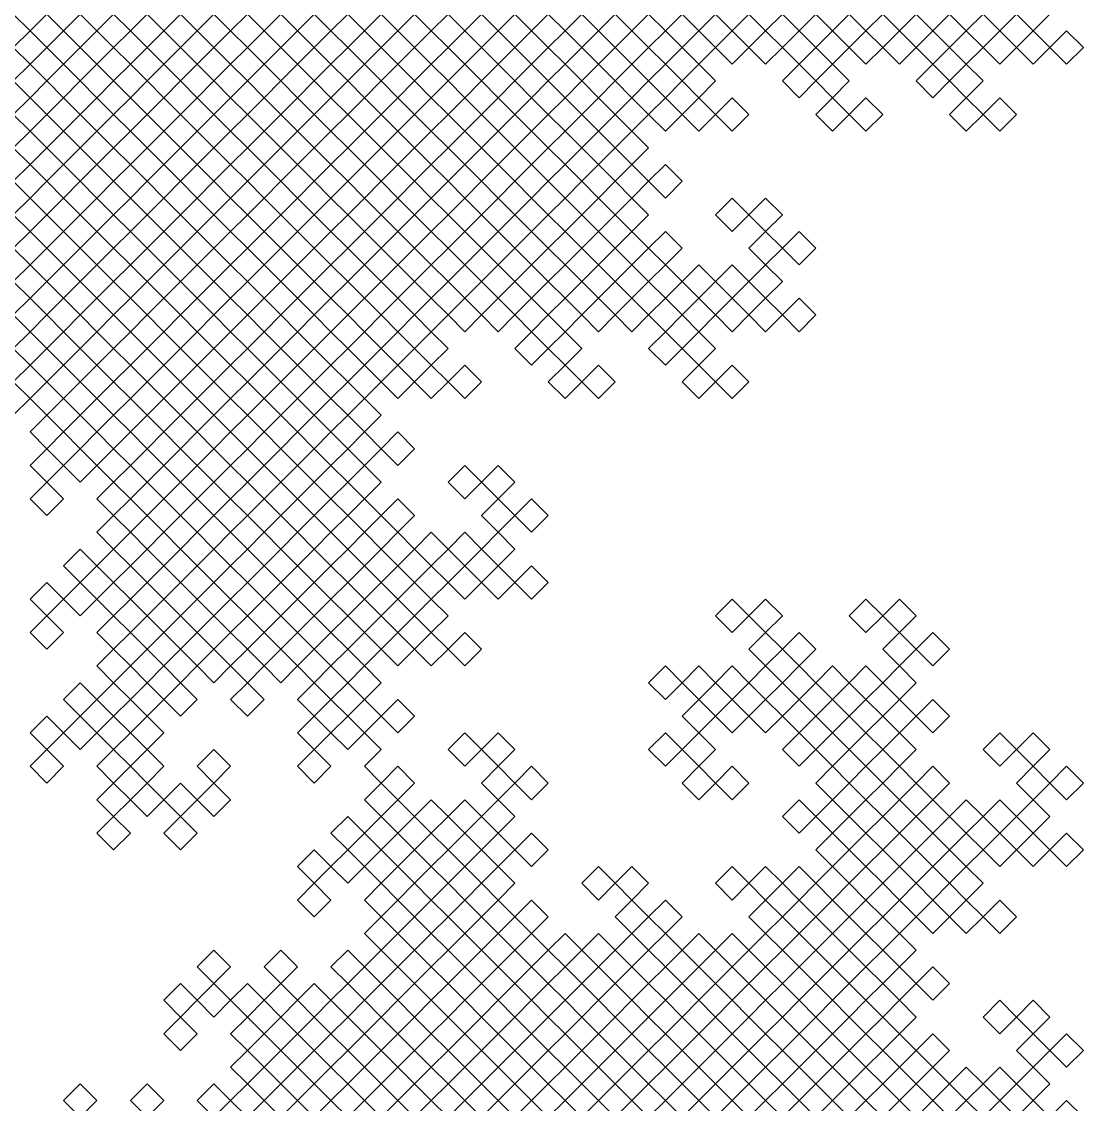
# Model space of a CAD drawing. Header units: metres. Extents: x -0.66 to 2.33, y -0.66 to 1.33.
# Drawn here: x 1.168 to 1.664, y -0.158 to 0.348 of the extents above; entities that cross this region are included whole.
import ezdxf

# ---------------------------------------------------------------- set-up
doc = ezdxf.new("R2010")
doc.units = ezdxf.units.M

msp = doc.modelspace()

# ---------------------------------------------------------------- linework, layer by layer
at = {"color": 6}
for points in [[(1.27344, 0.35156), (1.26562, 0.34375), (1.27344, 0.33594), (1.28125, 0.34375), (1.28906, 0.33594), (1.28125, 0.32812), (1.27344, 0.33594), (1.26562, 0.32812), (1.25781, 0.33594), (1.26562, 0.34375), (1.25781, 0.35156), (1.25, 0.34375), (1.25781, 0.33594), (1.25, 0.32812), (1.24219, 0.33594), (1.23438, 0.32812), (1.24219, 0.32031), (1.23438, 0.3125), (1.24219, 0.30469), (1.25, 0.3125), (1.25781, 0.30469), (1.25, 0.29688), (1.24219, 0.30469), (1.23438, 0.29688), (1.22656, 0.30469), (1.23438, 0.3125), (1.22656, 0.32031), (1.21875, 0.3125), (1.21094, 0.32031), (1.21875, 0.32812), (1.22656, 0.32031), (1.23438, 0.32812), (1.22656, 0.33594), (1.23438, 0.34375), (1.22656, 0.35156), (1.21875, 0.34375), (1.22656, 0.33594), (1.21875, 0.32812), (1.21094, 0.33594), (1.20312, 0.32812), (1.19531, 0.33594), (1.20312, 0.34375), (1.19531, 0.35156), (1.1875, 0.34375), (1.19531, 0.33594), (1.1875, 0.32812), (1.17969, 0.33594), (1.17188, 0.32812), (1.17969, 0.32031), (1.17188, 0.3125), (1.17969, 0.30469), (1.1875, 0.3125), (1.17969, 0.32031), (1.1875, 0.32812), (1.19531, 0.32031), (1.20312, 0.32812), (1.21094, 0.32031), (1.20312, 0.3125), (1.21094, 0.30469), (1.21875, 0.3125), (1.22656, 0.30469), (1.21875, 0.29688), (1.21094, 0.30469), (1.20312, 0.29688), (1.21094, 0.28906), (1.20312, 0.28125), (1.21094, 0.27344), (1.21875, 0.28125), (1.22656, 0.27344), (1.21875, 0.26562), (1.21094, 0.27344), (1.20312, 0.26562), (1.19531, 0.27344), (1.20312, 0.28125), (1.19531, 0.28906), (1.1875, 0.28125), (1.19531, 0.27344), (1.1875, 0.26562), (1.17969, 0.27344), (1.17188, 0.26562), (1.17969, 0.25781), (1.17188, 0.25), (1.17969, 0.24219), (1.1875, 0.25), (1.17969, 0.25781), (1.1875, 0.26562), (1.19531, 0.25781), (1.20312, 0.26562), (1.21094, 0.25781), (1.20312, 0.25), (1.21094, 0.24219), (1.21875, 0.25), (1.22656, 0.24219), (1.21875, 0.23438), (1.21094, 0.24219), (1.20312, 0.23438), (1.21094, 0.22656), (1.20312, 0.21875), (1.21094, 0.21094), (1.21875, 0.21875), (1.21094, 0.22656), (1.21875, 0.23438), (1.22656, 0.22656), (1.23438, 0.23438), (1.24219, 0.22656), (1.23438, 0.21875), (1.24219, 0.21094), (1.25, 0.21875), (1.24219, 0.22656), (1.25, 0.23438), (1.25781, 0.22656), (1.26562, 0.23438), (1.25781, 0.24219), (1.26562, 0.25), (1.25781, 0.25781), (1.25, 0.25), (1.24219, 0.25781), (1.25, 0.26562), (1.25781, 0.25781), (1.26562, 0.26562), (1.27344, 0.25781), (1.26562, 0.25), (1.27344, 0.24219), (1.28125, 0.25), (1.28906, 0.24219), (1.28125, 0.23438), (1.27344, 0.24219), (1.26562, 0.23438), (1.27344, 0.22656), (1.26562, 0.21875), (1.27344, 0.21094), (1.28125, 0.21875), (1.28906, 0.21094), (1.28125, 0.20312), (1.27344, 0.21094), (1.26562, 0.20312), (1.25781, 0.21094), (1.26562, 0.21875), (1.25781, 0.22656), (1.25, 0.21875), (1.25781, 0.21094), (1.25, 0.20312), (1.24219, 0.21094), (1.23438, 0.20312), (1.24219, 0.19531), (1.23438, 0.1875), (1.24219, 0.17969), (1.25, 0.1875), (1.25781, 0.17969), (1.25, 0.17188), (1.24219, 0.17969), (1.23438, 0.17188), (1.22656, 0.17969), (1.23438, 0.1875), (1.22656, 0.19531), (1.21875, 0.1875), (1.21094, 0.19531), (1.21875, 0.20312), (1.22656, 0.19531), (1.23438, 0.20312), (1.22656, 0.21094), (1.23438, 0.21875), (1.22656, 0.22656), (1.21875, 0.21875), (1.22656, 0.21094), (1.21875, 0.20312), (1.21094, 0.21094), (1.20312, 0.20312), (1.19531, 0.21094), (1.20312, 0.21875), (1.19531, 0.22656), (1.1875, 0.21875), (1.19531, 0.21094), (1.1875, 0.20312), (1.17969, 0.21094), (1.17188, 0.20312), (1.17969, 0.19531), (1.17188, 0.1875), (1.17969, 0.17969), (1.1875, 0.1875), (1.19531, 0.17969), (1.1875, 0.17188), (1.17969, 0.17969), (1.17188, 0.17188), (1.16406, 0.17969), (1.17188, 0.1875), (1.16406, 0.19531)], [(1.16406, 0.32031), (1.17188, 0.32812), (1.16406, 0.33594), (1.17188, 0.34375), (1.16406, 0.35156)], [(1.17969, 0.35156), (1.17188, 0.34375), (1.17969, 0.33594), (1.1875, 0.34375), (1.17969, 0.35156)], [(1.21094, 0.35156), (1.20312, 0.34375), (1.21094, 0.33594), (1.21875, 0.34375), (1.21094, 0.35156)], [(1.24219, 0.35156), (1.23438, 0.34375), (1.24219, 0.33594), (1.25, 0.34375), (1.24219, 0.35156)], [(1.39844, 0.35156), (1.39062, 0.34375), (1.39844, 0.33594), (1.40625, 0.34375), (1.41406, 0.33594), (1.40625, 0.32812), (1.39844, 0.33594), (1.39062, 0.32812), (1.38281, 0.33594), (1.39062, 0.34375), (1.38281, 0.35156), (1.375, 0.34375), (1.38281, 0.33594), (1.375, 0.32812), (1.36719, 0.33594), (1.35938, 0.32812), (1.36719, 0.32031), (1.35938, 0.3125), (1.36719, 0.30469), (1.375, 0.3125), (1.38281, 0.30469), (1.375, 0.29688), (1.36719, 0.30469), (1.35938, 0.29688), (1.35156, 0.30469), (1.35938, 0.3125), (1.35156, 0.32031), (1.34375, 0.3125), (1.33594, 0.32031), (1.34375, 0.32812), (1.35156, 0.32031), (1.35938, 0.32812), (1.35156, 0.33594), (1.35938, 0.34375), (1.35156, 0.35156), (1.34375, 0.34375), (1.35156, 0.33594), (1.34375, 0.32812), (1.33594, 0.33594), (1.32812, 0.32812), (1.32031, 0.33594), (1.32812, 0.34375), (1.32031, 0.35156), (1.3125, 0.34375), (1.32031, 0.33594), (1.3125, 0.32812), (1.30469, 0.33594), (1.29688, 0.32812), (1.30469, 0.32031), (1.29688, 0.3125), (1.30469, 0.30469), (1.3125, 0.3125), (1.32031, 0.30469), (1.3125, 0.29688), (1.30469, 0.30469), (1.29688, 0.29688), (1.28906, 0.30469), (1.29688, 0.3125), (1.28906, 0.32031), (1.28125, 0.3125), (1.27344, 0.32031), (1.28125, 0.32812), (1.28906, 0.32031), (1.29688, 0.32812), (1.28906, 0.33594), (1.29688, 0.34375), (1.28906, 0.35156), (1.28125, 0.34375), (1.27344, 0.35156)], [(1.30469, 0.35156), (1.29688, 0.34375), (1.30469, 0.33594), (1.3125, 0.34375), (1.30469, 0.35156)], [(1.33594, 0.35156), (1.32812, 0.34375), (1.33594, 0.33594), (1.34375, 0.34375), (1.33594, 0.35156)], [(1.52344, 0.35156), (1.51562, 0.34375), (1.52344, 0.33594), (1.53125, 0.34375), (1.53906, 0.33594), (1.53125, 0.32812), (1.52344, 0.33594), (1.51562, 0.32812), (1.50781, 0.33594), (1.51562, 0.34375), (1.50781, 0.35156), (1.5, 0.34375), (1.50781, 0.33594), (1.5, 0.32812), (1.49219, 0.33594), (1.48438, 0.32812), (1.49219, 0.32031), (1.48438, 0.3125), (1.49219, 0.30469), (1.5, 0.3125), (1.50781, 0.30469), (1.5, 0.29688), (1.49219, 0.30469), (1.48438, 0.29688), (1.47656, 0.30469), (1.48438, 0.3125), (1.47656, 0.32031), (1.46875, 0.3125), (1.46094, 0.32031), (1.46875, 0.32812), (1.47656, 0.32031), (1.48438, 0.32812), (1.47656, 0.33594), (1.48438, 0.34375), (1.47656, 0.35156), (1.46875, 0.34375), (1.47656, 0.33594), (1.46875, 0.32812), (1.46094, 0.33594), (1.45312, 0.32812), (1.44531, 0.33594), (1.45312, 0.34375), (1.44531, 0.35156), (1.4375, 0.34375), (1.44531, 0.33594), (1.4375, 0.32812), (1.42969, 0.33594), (1.42188, 0.32812), (1.42969, 0.32031), (1.42188, 0.3125), (1.42969, 0.30469), (1.4375, 0.3125), (1.42969, 0.32031), (1.4375, 0.32812), (1.44531, 0.32031), (1.45312, 0.32812), (1.46094, 0.32031), (1.45312, 0.3125), (1.46094, 0.30469), (1.46875, 0.3125), (1.47656, 0.30469), (1.46875, 0.29688), (1.46094, 0.30469), (1.45312, 0.29688), (1.46094, 0.28906), (1.45312, 0.28125), (1.46094, 0.27344), (1.46875, 0.28125), (1.47656, 0.27344), (1.46875, 0.26562), (1.46094, 0.27344), (1.45312, 0.26562), (1.44531, 0.27344), (1.45312, 0.28125), (1.44531, 0.28906), (1.4375, 0.28125), (1.44531, 0.27344), (1.4375, 0.26562), (1.42969, 0.27344), (1.42188, 0.26562), (1.42969, 0.25781), (1.42188, 0.25), (1.42969, 0.24219), (1.4375, 0.25), (1.42969, 0.25781), (1.4375, 0.26562), (1.44531, 0.25781), (1.45312, 0.26562), (1.46094, 0.25781), (1.45312, 0.25), (1.46094, 0.24219), (1.46875, 0.25), (1.47656, 0.24219), (1.46875, 0.23438), (1.46094, 0.24219), (1.45312, 0.23438), (1.46094, 0.22656), (1.45312, 0.21875), (1.46094, 0.21094), (1.46875, 0.21875), (1.46094, 0.22656), (1.46875, 0.23438), (1.47656, 0.22656), (1.48438, 0.23438), (1.49219, 0.22656), (1.48438, 0.21875), (1.49219, 0.21094), (1.5, 0.21875), (1.49219, 0.22656), (1.5, 0.23438), (1.50781, 0.22656), (1.51562, 0.23438), (1.50781, 0.24219), (1.51562, 0.25), (1.50781, 0.25781), (1.5, 0.25), (1.49219, 0.25781), (1.5, 0.26562), (1.50781, 0.25781), (1.51562, 0.26562), (1.52344, 0.25781), (1.51562, 0.25), (1.52344, 0.24219), (1.53125, 0.25), (1.53906, 0.24219), (1.53125, 0.23438), (1.52344, 0.24219), (1.51562, 0.23438), (1.52344, 0.22656), (1.51562, 0.21875), (1.52344, 0.21094), (1.53125, 0.21875), (1.53906, 0.21094), (1.53125, 0.20312), (1.52344, 0.21094), (1.51562, 0.20312), (1.50781, 0.21094), (1.51562, 0.21875), (1.50781, 0.22656), (1.5, 0.21875), (1.50781, 0.21094), (1.5, 0.20312), (1.49219, 0.21094), (1.48438, 0.20312), (1.49219, 0.19531), (1.48438, 0.1875), (1.49219, 0.17969), (1.5, 0.1875), (1.50781, 0.17969), (1.5, 0.17188), (1.49219, 0.17969), (1.48438, 0.17188), (1.47656, 0.17969), (1.48438, 0.1875), (1.47656, 0.19531), (1.46875, 0.1875), (1.46094, 0.19531), (1.46875, 0.20312), (1.47656, 0.19531), (1.48438, 0.20312), (1.47656, 0.21094), (1.48438, 0.21875), (1.47656, 0.22656), (1.46875, 0.21875), (1.47656, 0.21094), (1.46875, 0.20312), (1.46094, 0.21094), (1.45312, 0.20312), (1.44531, 0.21094), (1.45312, 0.21875), (1.44531, 0.22656), (1.4375, 0.21875), (1.44531, 0.21094), (1.4375, 0.20312), (1.42969, 0.21094), (1.42188, 0.20312), (1.42969, 0.19531), (1.42188, 0.1875), (1.42969, 0.17969), (1.4375, 0.1875), (1.44531, 0.17969), (1.4375, 0.17188), (1.42969, 0.17969), (1.42188, 0.17188), (1.41406, 0.17969), (1.42188, 0.1875), (1.41406, 0.19531), (1.40625, 0.1875), (1.39844, 0.19531), (1.40625, 0.20312), (1.41406, 0.19531), (1.42188, 0.20312), (1.41406, 0.21094), (1.42188, 0.21875), (1.41406, 0.22656), (1.40625, 0.21875), (1.39844, 0.22656), (1.40625, 0.23438), (1.41406, 0.22656), (1.42188, 0.23438), (1.42969, 0.22656), (1.42188, 0.21875), (1.42969, 0.21094), (1.4375, 0.21875), (1.42969, 0.22656), (1.4375, 0.23438), (1.44531, 0.22656), (1.45312, 0.23438), (1.44531, 0.24219), (1.45312, 0.25), (1.44531, 0.25781), (1.4375, 0.25), (1.44531, 0.24219), (1.4375, 0.23438), (1.42969, 0.24219), (1.42188, 0.23438), (1.41406, 0.24219), (1.42188, 0.25), (1.41406, 0.25781), (1.40625, 0.25), (1.39844, 0.25781), (1.40625, 0.26562), (1.41406, 0.25781), (1.42188, 0.26562), (1.41406, 0.27344), (1.42188, 0.28125), (1.41406, 0.28906), (1.40625, 0.28125), (1.41406, 0.27344), (1.40625, 0.26562), (1.39844, 0.27344), (1.39062, 0.26562), (1.38281, 0.27344), (1.39062, 0.28125), (1.38281, 0.28906), (1.375, 0.28125), (1.38281, 0.27344), (1.375, 0.26562), (1.36719, 0.27344), (1.35938, 0.26562), (1.36719, 0.25781), (1.35938, 0.25), (1.36719, 0.24219), (1.375, 0.25), (1.38281, 0.24219), (1.375, 0.23438), (1.36719, 0.24219), (1.35938, 0.23438), (1.35156, 0.24219), (1.35938, 0.25), (1.35156, 0.25781), (1.34375, 0.25), (1.33594, 0.25781), (1.34375, 0.26562), (1.35156, 0.25781), (1.35938, 0.26562), (1.35156, 0.27344), (1.35938, 0.28125), (1.35156, 0.28906), (1.34375, 0.28125), (1.33594, 0.28906), (1.34375, 0.29688), (1.35156, 0.28906), (1.35938, 0.29688), (1.36719, 0.28906), (1.35938, 0.28125), (1.36719, 0.27344), (1.375, 0.28125), (1.36719, 0.28906), (1.375, 0.29688), (1.38281, 0.28906), (1.39062, 0.29688), (1.38281, 0.30469), (1.39062, 0.3125), (1.38281, 0.32031), (1.375, 0.3125), (1.36719, 0.32031), (1.375, 0.32812), (1.38281, 0.32031), (1.39062, 0.32812), (1.39844, 0.32031), (1.39062, 0.3125), (1.39844, 0.30469), (1.40625, 0.3125), (1.41406, 0.30469), (1.40625, 0.29688), (1.39844, 0.30469), (1.39062, 0.29688), (1.39844, 0.28906), (1.39062, 0.28125), (1.39844, 0.27344), (1.40625, 0.28125), (1.39844, 0.28906), (1.40625, 0.29688), (1.41406, 0.28906), (1.42188, 0.29688), (1.42969, 0.28906), (1.42188, 0.28125), (1.42969, 0.27344), (1.4375, 0.28125), (1.42969, 0.28906), (1.4375, 0.29688), (1.44531, 0.28906), (1.45312, 0.29688), (1.44531, 0.30469), (1.45312, 0.3125), (1.44531, 0.32031), (1.4375, 0.3125), (1.44531, 0.30469), (1.4375, 0.29688), (1.42969, 0.30469), (1.42188, 0.29688), (1.41406, 0.30469), (1.42188, 0.3125), (1.41406, 0.32031), (1.40625, 0.3125), (1.39844, 0.32031), (1.40625, 0.32812), (1.41406, 0.32031), (1.42188, 0.32812), (1.41406, 0.33594), (1.42188, 0.34375), (1.41406, 0.35156), (1.40625, 0.34375), (1.39844, 0.35156)], [(1.36719, 0.35156), (1.35938, 0.34375), (1.36719, 0.33594), (1.375, 0.34375), (1.36719, 0.35156)], [(1.42969, 0.35156), (1.42188, 0.34375), (1.42969, 0.33594), (1.4375, 0.34375), (1.42969, 0.35156)], [(1.46094, 0.35156), (1.45312, 0.34375), (1.46094, 0.33594), (1.46875, 0.34375), (1.46094, 0.35156)], [(1.49219, 0.35156), (1.48438, 0.34375), (1.49219, 0.33594), (1.5, 0.34375), (1.49219, 0.35156)], [(1.64844, 0.35156), (1.64062, 0.34375), (1.64844, 0.33594), (1.65625, 0.34375), (1.66406, 0.33594), (1.65625, 0.32812), (1.64844, 0.33594), (1.64062, 0.32812), (1.63281, 0.33594), (1.64062, 0.34375), (1.63281, 0.35156), (1.625, 0.34375), (1.63281, 0.33594), (1.625, 0.32812), (1.61719, 0.33594), (1.60938, 0.32812), (1.61719, 0.32031), (1.60938, 0.3125), (1.61719, 0.30469), (1.625, 0.3125), (1.63281, 0.30469), (1.625, 0.29688), (1.61719, 0.30469), (1.60938, 0.29688), (1.60156, 0.30469), (1.60938, 0.3125), (1.60156, 0.32031), (1.59375, 0.3125), (1.58594, 0.32031), (1.59375, 0.32812), (1.60156, 0.32031), (1.60938, 0.32812), (1.60156, 0.33594), (1.60938, 0.34375), (1.60156, 0.35156), (1.59375, 0.34375), (1.60156, 0.33594), (1.59375, 0.32812), (1.58594, 0.33594), (1.57812, 0.32812), (1.57031, 0.33594), (1.57812, 0.34375), (1.57031, 0.35156), (1.5625, 0.34375), (1.57031, 0.33594), (1.5625, 0.32812), (1.55469, 0.33594), (1.54688, 0.32812), (1.55469, 0.32031), (1.54688, 0.3125), (1.55469, 0.30469), (1.5625, 0.3125), (1.57031, 0.30469), (1.5625, 0.29688), (1.55469, 0.30469), (1.54688, 0.29688), (1.53906, 0.30469), (1.54688, 0.3125), (1.53906, 0.32031), (1.53125, 0.3125), (1.52344, 0.32031), (1.53125, 0.32812), (1.53906, 0.32031), (1.54688, 0.32812), (1.53906, 0.33594), (1.54688, 0.34375), (1.53906, 0.35156), (1.53125, 0.34375), (1.52344, 0.35156)], [(1.55469, 0.35156), (1.54688, 0.34375), (1.55469, 0.33594), (1.5625, 0.34375), (1.55469, 0.35156)], [(1.58594, 0.35156), (1.57812, 0.34375), (1.58594, 0.33594), (1.59375, 0.34375), (1.58594, 0.35156)], [(1.61719, 0.35156), (1.60938, 0.34375), (1.61719, 0.33594), (1.625, 0.34375), (1.61719, 0.35156)], [(1.16406, 0.16406), (1.17188, 0.17188), (1.17969, 0.16406), (1.17188, 0.15625), (1.17969, 0.14844), (1.1875, 0.15625), (1.17969, 0.16406), (1.1875, 0.17188), (1.19531, 0.16406), (1.20312, 0.17188), (1.19531, 0.17969), (1.20312, 0.1875), (1.19531, 0.19531), (1.1875, 0.1875), (1.17969, 0.19531), (1.1875, 0.20312), (1.19531, 0.19531), (1.20312, 0.20312), (1.21094, 0.19531), (1.20312, 0.1875), (1.21094, 0.17969), (1.21875, 0.1875), (1.22656, 0.17969), (1.21875, 0.17188), (1.21094, 0.17969), (1.20312, 0.17188), (1.21094, 0.16406), (1.20312, 0.15625), (1.21094, 0.14844), (1.21875, 0.15625), (1.22656, 0.14844), (1.21875, 0.14062), (1.21094, 0.14844), (1.20312, 0.14062), (1.19531, 0.14844), (1.20312, 0.15625), (1.19531, 0.16406), (1.1875, 0.15625), (1.19531, 0.14844), (1.1875, 0.14062), (1.17969, 0.14844), (1.17188, 0.14062), (1.17969, 0.13281), (1.17188, 0.125), (1.17969, 0.11719), (1.1875, 0.125), (1.17969, 0.13281), (1.1875, 0.14062), (1.19531, 0.13281), (1.20312, 0.14062), (1.21094, 0.13281), (1.20312, 0.125), (1.21094, 0.11719), (1.21875, 0.125), (1.22656, 0.11719), (1.21875, 0.10938), (1.21094, 0.11719), (1.20312, 0.10938), (1.21094, 0.10156), (1.20312, 0.09375), (1.21094, 0.08594), (1.21875, 0.09375), (1.21094, 0.10156), (1.21875, 0.10938), (1.22656, 0.10156), (1.23438, 0.10938), (1.24219, 0.10156), (1.23438, 0.09375), (1.24219, 0.08594), (1.25, 0.09375), (1.24219, 0.10156), (1.25, 0.10938), (1.25781, 0.10156), (1.26562, 0.10938), (1.25781, 0.11719), (1.26562, 0.125), (1.25781, 0.13281), (1.25, 0.125), (1.25781, 0.11719), (1.25, 0.10938), (1.24219, 0.11719), (1.23438, 0.10938), (1.22656, 0.11719), (1.23438, 0.125), (1.22656, 0.13281), (1.21875, 0.125), (1.21094, 0.13281), (1.21875, 0.14062), (1.22656, 0.13281), (1.23438, 0.14062), (1.22656, 0.14844), (1.23438, 0.15625), (1.22656, 0.16406), (1.21875, 0.15625), (1.21094, 0.16406), (1.21875, 0.17188), (1.22656, 0.16406), (1.23438, 0.17188), (1.24219, 0.16406), (1.23438, 0.15625), (1.24219, 0.14844), (1.25, 0.15625), (1.24219, 0.16406), (1.25, 0.17188), (1.25781, 0.16406), (1.26562, 0.17188), (1.25781, 0.17969), (1.26562, 0.1875), (1.25781, 0.19531), (1.25, 0.1875), (1.24219, 0.19531), (1.25, 0.20312), (1.25781, 0.19531), (1.26562, 0.20312), (1.27344, 0.19531), (1.26562, 0.1875), (1.27344, 0.17969), (1.28125, 0.1875), (1.28906, 0.17969), (1.28125, 0.17188), (1.27344, 0.17969), (1.26562, 0.17188), (1.27344, 0.16406), (1.26562, 0.15625), (1.27344, 0.14844), (1.28125, 0.15625), (1.27344, 0.16406), (1.28125, 0.17188), (1.28906, 0.16406), (1.29688, 0.17188), (1.30469, 0.16406), (1.29688, 0.15625), (1.30469, 0.14844), (1.3125, 0.15625), (1.30469, 0.16406), (1.3125, 0.17188), (1.32031, 0.16406), (1.32812, 0.17188), (1.32031, 0.17969), (1.32812, 0.1875), (1.32031, 0.19531), (1.3125, 0.1875), (1.32031, 0.17969), (1.3125, 0.17188), (1.30469, 0.17969), (1.29688, 0.17188), (1.28906, 0.17969), (1.29688, 0.1875), (1.28906, 0.19531), (1.28125, 0.1875), (1.27344, 0.19531), (1.28125, 0.20312), (1.28906, 0.19531), (1.29688, 0.20312), (1.28906, 0.21094), (1.29688, 0.21875), (1.28906, 0.22656), (1.28125, 0.21875), (1.27344, 0.22656), (1.28125, 0.23438), (1.28906, 0.22656), (1.29688, 0.23438), (1.30469, 0.22656), (1.29688, 0.21875), (1.30469, 0.21094), (1.3125, 0.21875), (1.30469, 0.22656), (1.3125, 0.23438), (1.32031, 0.22656), (1.32812, 0.23438), (1.32031, 0.24219), (1.32812, 0.25), (1.32031, 0.25781), (1.3125, 0.25), (1.32031, 0.24219), (1.3125, 0.23438), (1.30469, 0.24219), (1.29688, 0.23438), (1.28906, 0.24219), (1.29688, 0.25), (1.28906, 0.25781), (1.28125, 0.25), (1.27344, 0.25781), (1.28125, 0.26562), (1.28906, 0.25781), (1.29688, 0.26562), (1.28906, 0.27344), (1.29688, 0.28125), (1.28906, 0.28906), (1.28125, 0.28125), (1.28906, 0.27344), (1.28125, 0.26562), (1.27344, 0.27344), (1.26562, 0.26562), (1.25781, 0.27344), (1.26562, 0.28125), (1.25781, 0.28906), (1.25, 0.28125), (1.25781, 0.27344), (1.25, 0.26562), (1.24219, 0.27344), (1.23438, 0.26562), (1.24219, 0.25781), (1.23438, 0.25), (1.24219, 0.24219), (1.25, 0.25), (1.25781, 0.24219), (1.25, 0.23438), (1.24219, 0.24219), (1.23438, 0.23438), (1.22656, 0.24219), (1.23438, 0.25), (1.22656, 0.25781), (1.21875, 0.25), (1.21094, 0.25781), (1.21875, 0.26562), (1.22656, 0.25781), (1.23438, 0.26562), (1.22656, 0.27344), (1.23438, 0.28125), (1.22656, 0.28906), (1.21875, 0.28125), (1.21094, 0.28906), (1.21875, 0.29688), (1.22656, 0.28906), (1.23438, 0.29688), (1.24219, 0.28906), (1.23438, 0.28125), (1.24219, 0.27344), (1.25, 0.28125), (1.24219, 0.28906), (1.25, 0.29688), (1.25781, 0.28906), (1.26562, 0.29688), (1.25781, 0.30469), (1.26562, 0.3125), (1.25781, 0.32031), (1.25, 0.3125), (1.24219, 0.32031), (1.25, 0.32812), (1.25781, 0.32031), (1.26562, 0.32812), (1.27344, 0.32031), (1.26562, 0.3125), (1.27344, 0.30469), (1.28125, 0.3125), (1.28906, 0.30469), (1.28125, 0.29688), (1.27344, 0.30469), (1.26562, 0.29688), (1.27344, 0.28906), (1.26562, 0.28125), (1.27344, 0.27344), (1.28125, 0.28125), (1.27344, 0.28906), (1.28125, 0.29688), (1.28906, 0.28906), (1.29688, 0.29688), (1.30469, 0.28906), (1.29688, 0.28125), (1.30469, 0.27344), (1.3125, 0.28125), (1.30469, 0.28906), (1.3125, 0.29688), (1.32031, 0.28906), (1.32812, 0.29688), (1.32031, 0.30469), (1.32812, 0.3125), (1.32031, 0.32031), (1.3125, 0.3125), (1.30469, 0.32031), (1.3125, 0.32812), (1.32031, 0.32031), (1.32812, 0.32812), (1.33594, 0.32031), (1.32812, 0.3125), (1.33594, 0.30469), (1.34375, 0.3125), (1.35156, 0.30469), (1.34375, 0.29688), (1.33594, 0.30469), (1.32812, 0.29688), (1.33594, 0.28906), (1.32812, 0.28125), (1.33594, 0.27344), (1.34375, 0.28125), (1.35156, 0.27344), (1.34375, 0.26562), (1.33594, 0.27344), (1.32812, 0.26562), (1.32031, 0.27344), (1.32812, 0.28125), (1.32031, 0.28906), (1.3125, 0.28125), (1.32031, 0.27344), (1.3125, 0.26562), (1.30469, 0.27344), (1.29688, 0.26562), (1.30469, 0.25781), (1.29688, 0.25), (1.30469, 0.24219), (1.3125, 0.25), (1.30469, 0.25781), (1.3125, 0.26562), (1.32031, 0.25781), (1.32812, 0.26562), (1.33594, 0.25781), (1.32812, 0.25), (1.33594, 0.24219), (1.34375, 0.25), (1.35156, 0.24219), (1.34375, 0.23438), (1.33594, 0.24219), (1.32812, 0.23438), (1.33594, 0.22656), (1.32812, 0.21875), (1.33594, 0.21094), (1.34375, 0.21875), (1.33594, 0.22656), (1.34375, 0.23438), (1.35156, 0.22656), (1.35938, 0.23438), (1.36719, 0.22656), (1.35938, 0.21875), (1.36719, 0.21094), (1.375, 0.21875), (1.36719, 0.22656), (1.375, 0.23438), (1.38281, 0.22656), (1.39062, 0.23438), (1.38281, 0.24219), (1.39062, 0.25), (1.38281, 0.25781), (1.375, 0.25), (1.36719, 0.25781), (1.375, 0.26562), (1.38281, 0.25781), (1.39062, 0.26562), (1.39844, 0.25781), (1.39062, 0.25), (1.39844, 0.24219), (1.40625, 0.25), (1.41406, 0.24219), (1.40625, 0.23438), (1.39844, 0.24219), (1.39062, 0.23438), (1.39844, 0.22656), (1.39062, 0.21875), (1.39844, 0.21094), (1.40625, 0.21875), (1.41406, 0.21094), (1.40625, 0.20312), (1.39844, 0.21094), (1.39062, 0.20312), (1.38281, 0.21094), (1.39062, 0.21875), (1.38281, 0.22656), (1.375, 0.21875), (1.38281, 0.21094), (1.375, 0.20312), (1.36719, 0.21094), (1.35938, 0.20312), (1.36719, 0.19531), (1.35938, 0.1875), (1.36719, 0.17969), (1.375, 0.1875), (1.38281, 0.17969), (1.375, 0.17188), (1.36719, 0.17969), (1.35938, 0.17188), (1.35156, 0.17969), (1.35938, 0.1875), (1.35156, 0.19531), (1.34375, 0.1875), (1.33594, 0.19531), (1.34375, 0.20312), (1.35156, 0.19531), (1.35938, 0.20312), (1.35156, 0.21094), (1.35938, 0.21875), (1.35156, 0.22656), (1.34375, 0.21875), (1.35156, 0.21094), (1.34375, 0.20312), (1.33594, 0.21094), (1.32812, 0.20312), (1.32031, 0.21094), (1.32812, 0.21875), (1.32031, 0.22656), (1.3125, 0.21875), (1.32031, 0.21094), (1.3125, 0.20312), (1.30469, 0.21094), (1.29688, 0.20312), (1.30469, 0.19531), (1.29688, 0.1875), (1.30469, 0.17969), (1.3125, 0.1875), (1.30469, 0.19531), (1.3125, 0.20312), (1.32031, 0.19531), (1.32812, 0.20312), (1.33594, 0.19531), (1.32812, 0.1875), (1.33594, 0.17969), (1.34375, 0.1875), (1.35156, 0.17969), (1.34375, 0.17188), (1.33594, 0.17969), (1.32812, 0.17188), (1.33594, 0.16406), (1.32812, 0.15625), (1.33594, 0.14844), (1.34375, 0.15625), (1.35156, 0.14844), (1.34375, 0.14062), (1.33594, 0.14844), (1.32812, 0.14062), (1.32031, 0.14844), (1.32812, 0.15625), (1.32031, 0.16406), (1.3125, 0.15625), (1.32031, 0.14844), (1.3125, 0.14062), (1.30469, 0.14844), (1.29688, 0.14062), (1.30469, 0.13281), (1.29688, 0.125), (1.30469, 0.11719), (1.3125, 0.125), (1.30469, 0.13281), (1.3125, 0.14062), (1.32031, 0.13281), (1.32812, 0.14062), (1.33594, 0.13281), (1.32812, 0.125), (1.33594, 0.11719), (1.34375, 0.125), (1.35156, 0.11719), (1.34375, 0.10938), (1.33594, 0.11719), (1.32812, 0.10938), (1.33594, 0.10156), (1.32812, 0.09375), (1.33594, 0.08594), (1.34375, 0.09375), (1.33594, 0.10156), (1.34375, 0.10938), (1.35156, 0.10156), (1.35938, 0.10938), (1.36719, 0.10156), (1.35938, 0.09375), (1.36719, 0.08594), (1.375, 0.09375), (1.36719, 0.10156), (1.375, 0.10938), (1.38281, 0.10156), (1.39062, 0.10938), (1.38281, 0.11719), (1.39062, 0.125), (1.38281, 0.13281), (1.375, 0.125), (1.36719, 0.13281), (1.375, 0.14062), (1.38281, 0.13281), (1.39062, 0.14062), (1.39844, 0.13281), (1.39062, 0.125), (1.39844, 0.11719), (1.40625, 0.125), (1.41406, 0.11719), (1.40625, 0.10938), (1.39844, 0.11719), (1.39062, 0.10938), (1.39844, 0.10156), (1.39062, 0.09375), (1.39844, 0.08594), (1.40625, 0.09375), (1.41406, 0.08594), (1.40625, 0.07812), (1.39844, 0.08594), (1.39062, 0.07812), (1.38281, 0.08594), (1.39062, 0.09375), (1.38281, 0.10156), (1.375, 0.09375), (1.38281, 0.08594), (1.375, 0.07812), (1.36719, 0.08594), (1.35938, 0.07812), (1.36719, 0.07031), (1.35938, 0.0625), (1.36719, 0.05469), (1.375, 0.0625), (1.38281, 0.05469), (1.375, 0.04688), (1.36719, 0.05469), (1.35938, 0.04688), (1.35156, 0.05469), (1.35938, 0.0625), (1.35156, 0.07031), (1.34375, 0.0625), (1.33594, 0.07031), (1.34375, 0.07812), (1.35156, 0.07031), (1.35938, 0.07812), (1.35156, 0.08594), (1.35938, 0.09375), (1.35156, 0.10156), (1.34375, 0.09375), (1.35156, 0.08594), (1.34375, 0.07812), (1.33594, 0.08594), (1.32812, 0.07812), (1.32031, 0.08594), (1.32812, 0.09375), (1.32031, 0.10156), (1.3125, 0.09375), (1.32031, 0.08594), (1.3125, 0.07812), (1.30469, 0.08594), (1.29688, 0.07812), (1.30469, 0.07031), (1.29688, 0.0625), (1.30469, 0.05469), (1.3125, 0.0625), (1.32031, 0.05469), (1.3125, 0.04688), (1.30469, 0.05469), (1.29688, 0.04688), (1.28906, 0.05469), (1.29688, 0.0625), (1.28906, 0.07031), (1.28125, 0.0625), (1.27344, 0.07031), (1.28125, 0.07812), (1.28906, 0.07031), (1.29688, 0.07812), (1.28906, 0.08594), (1.29688, 0.09375), (1.28906, 0.10156), (1.28125, 0.09375), (1.27344, 0.10156), (1.28125, 0.10938), (1.28906, 0.10156), (1.29688, 0.10938), (1.30469, 0.10156), (1.29688, 0.09375), (1.30469, 0.08594), (1.3125, 0.09375), (1.30469, 0.10156), (1.3125, 0.10938), (1.32031, 0.10156), (1.32812, 0.10938), (1.32031, 0.11719), (1.32812, 0.125), (1.32031, 0.13281), (1.3125, 0.125), (1.32031, 0.11719), (1.3125, 0.10938), (1.30469, 0.11719), (1.29688, 0.10938), (1.28906, 0.11719), (1.29688, 0.125), (1.28906, 0.13281), (1.28125, 0.125), (1.27344, 0.13281), (1.28125, 0.14062), (1.28906, 0.13281), (1.29688, 0.14062), (1.28906, 0.14844), (1.29688, 0.15625), (1.28906, 0.16406), (1.28125, 0.15625), (1.28906, 0.14844), (1.28125, 0.14062), (1.27344, 0.14844), (1.26562, 0.14062), (1.25781, 0.14844), (1.26562, 0.15625), (1.25781, 0.16406), (1.25, 0.15625), (1.25781, 0.14844), (1.25, 0.14062), (1.24219, 0.14844), (1.23438, 0.14062), (1.24219, 0.13281), (1.23438, 0.125), (1.24219, 0.11719), (1.25, 0.125), (1.24219, 0.13281), (1.25, 0.14062), (1.25781, 0.13281), (1.26562, 0.14062), (1.27344, 0.13281), (1.26562, 0.125), (1.27344, 0.11719), (1.28125, 0.125), (1.28906, 0.11719), (1.28125, 0.10938), (1.27344, 0.11719), (1.26562, 0.10938), (1.27344, 0.10156), (1.26562, 0.09375), (1.27344, 0.08594), (1.28125, 0.09375), (1.28906, 0.08594), (1.28125, 0.07812), (1.27344, 0.08594), (1.26562, 0.07812), (1.25781, 0.08594), (1.26562, 0.09375), (1.25781, 0.10156), (1.25, 0.09375), (1.25781, 0.08594), (1.25, 0.07812), (1.24219, 0.08594), (1.23438, 0.07812), (1.24219, 0.07031), (1.23438, 0.0625), (1.24219, 0.05469), (1.25, 0.0625), (1.25781, 0.05469), (1.25, 0.04688), (1.24219, 0.05469), (1.23438, 0.04688), (1.22656, 0.05469), (1.23438, 0.0625), (1.22656, 0.07031), (1.21875, 0.0625), (1.21094, 0.07031), (1.21875, 0.07812), (1.22656, 0.07031), (1.23438, 0.07812), (1.22656, 0.08594), (1.23438, 0.09375), (1.22656, 0.10156), (1.21875, 0.09375), (1.22656, 0.08594), (1.21875, 0.07812), (1.21094, 0.08594), (1.20312, 0.07812), (1.19531, 0.08594), (1.20312, 0.09375), (1.19531, 0.10156), (1.1875, 0.09375), (1.19531, 0.08594), (1.1875, 0.07812), (1.17969, 0.08594), (1.17188, 0.07812), (1.17969, 0.07031), (1.17188, 0.0625), (1.17969, 0.05469), (1.1875, 0.0625), (1.17969, 0.07031), (1.1875, 0.07812), (1.19531, 0.07031), (1.20312, 0.07812), (1.21094, 0.07031), (1.20312, 0.0625), (1.21094, 0.05469), (1.21875, 0.0625), (1.22656, 0.05469), (1.21875, 0.04688), (1.21094, 0.05469), (1.20312, 0.04688), (1.21094, 0.03906), (1.20312, 0.03125), (1.21094, 0.02344), (1.21875, 0.03125), (1.22656, 0.02344), (1.21875, 0.01562), (1.21094, 0.02344), (1.20312, 0.01562), (1.19531, 0.02344), (1.20312, 0.03125), (1.19531, 0.03906), (1.1875, 0.03125), (1.19531, 0.02344), (1.1875, 0.01562), (1.17969, 0.02344), (1.17188, 0.01562), (1.17969, 0.00781), (1.17188, 0), (1.17969, -0.00781), (1.1875, 0), (1.17969, 0.00781), (1.1875, 0.01562), (1.19531, 0.00781), (1.20312, 0.01562), (1.21094, 0.00781), (1.20312, 0), (1.21094, -0.00781), (1.21875, 0), (1.22656, -0.00781), (1.21875, -0.01562), (1.21094, -0.00781), (1.20312, -0.01562), (1.21094, -0.02344), (1.20312, -0.03125), (1.21094, -0.03906), (1.21875, -0.03125), (1.21094, -0.02344), (1.21875, -0.01562), (1.22656, -0.02344), (1.23438, -0.01562), (1.24219, -0.02344), (1.23438, -0.03125), (1.24219, -0.03906), (1.25, -0.03125), (1.24219, -0.02344), (1.25, -0.01562), (1.25781, -0.02344), (1.26562, -0.01562), (1.25781, -0.00781), (1.26562, 0), (1.25781, 0.00781), (1.25, 0), (1.25781, -0.00781), (1.25, -0.01562), (1.24219, -0.00781), (1.23438, -0.01562), (1.22656, -0.00781), (1.23438, 0), (1.22656, 0.00781), (1.21875, 0), (1.21094, 0.00781), (1.21875, 0.01562), (1.22656, 0.00781), (1.23438, 0.01562), (1.22656, 0.02344), (1.23438, 0.03125), (1.22656, 0.03906), (1.21875, 0.03125), (1.21094, 0.03906), (1.21875, 0.04688), (1.22656, 0.03906), (1.23438, 0.04688), (1.24219, 0.03906), (1.23438, 0.03125), (1.24219, 0.02344), (1.25, 0.03125), (1.24219, 0.03906), (1.25, 0.04688), (1.25781, 0.03906), (1.26562, 0.04688), (1.25781, 0.05469), (1.26562, 0.0625), (1.25781, 0.07031), (1.25, 0.0625), (1.24219, 0.07031), (1.25, 0.07812), (1.25781, 0.07031), (1.26562, 0.07812), (1.27344, 0.07031), (1.26562, 0.0625), (1.27344, 0.05469), (1.28125, 0.0625), (1.28906, 0.05469), (1.28125, 0.04688), (1.27344, 0.05469), (1.26562, 0.04688), (1.27344, 0.03906), (1.26562, 0.03125), (1.27344, 0.02344), (1.28125, 0.03125), (1.27344, 0.03906), (1.28125, 0.04688), (1.28906, 0.03906), (1.29688, 0.04688), (1.30469, 0.03906), (1.29688, 0.03125), (1.30469, 0.02344), (1.3125, 0.03125), (1.30469, 0.03906), (1.3125, 0.04688), (1.32031, 0.03906), (1.32812, 0.04688), (1.32031, 0.05469), (1.32812, 0.0625), (1.32031, 0.07031), (1.3125, 0.0625), (1.30469, 0.07031), (1.3125, 0.07812), (1.32031, 0.07031), (1.32812, 0.07812), (1.33594, 0.07031), (1.32812, 0.0625), (1.33594, 0.05469), (1.34375, 0.0625), (1.35156, 0.05469), (1.34375, 0.04688), (1.33594, 0.05469), (1.32812, 0.04688), (1.33594, 0.03906), (1.32812, 0.03125), (1.33594, 0.02344), (1.34375, 0.03125), (1.35156, 0.02344), (1.34375, 0.01562), (1.33594, 0.02344), (1.32812, 0.01562), (1.32031, 0.02344), (1.32812, 0.03125), (1.32031, 0.03906), (1.3125, 0.03125), (1.32031, 0.02344), (1.3125, 0.01562), (1.30469, 0.02344), (1.29688, 0.01562), (1.30469, 0.00781), (1.29688, 0), (1.30469, -0.00781), (1.3125, 0), (1.30469, 0.00781), (1.3125, 0.01562), (1.32031, 0.00781), (1.32812, 0.01562), (1.33594, 0.00781), (1.32812, 0), (1.33594, -0.00781), (1.34375, 0), (1.35156, -0.00781), (1.34375, -0.01562), (1.33594, -0.00781), (1.32812, -0.01562), (1.33594, -0.02344), (1.32812, -0.03125), (1.33594, -0.03906), (1.34375, -0.03125), (1.33594, -0.02344), (1.34375, -0.01562), (1.35156, -0.02344), (1.35938, -0.01562), (1.36719, -0.02344), (1.35938, -0.03125), (1.36719, -0.03906), (1.375, -0.03125), (1.36719, -0.02344), (1.375, -0.01562), (1.38281, -0.02344), (1.39062, -0.01562), (1.38281, -0.00781), (1.39062, 0), (1.38281, 0.00781), (1.375, 0), (1.36719, 0.00781), (1.375, 0.01562), (1.38281, 0.00781), (1.39062, 0.01562), (1.39844, 0.00781), (1.39062, 0), (1.39844, -0.00781), (1.40625, 0), (1.41406, -0.00781), (1.40625, -0.01562), (1.39844, -0.00781), (1.39062, -0.01562), (1.39844, -0.02344), (1.39062, -0.03125), (1.39844, -0.03906), (1.40625, -0.03125), (1.41406, -0.03906), (1.40625, -0.04688), (1.39844, -0.03906), (1.39062, -0.04688), (1.38281, -0.03906), (1.39062, -0.03125), (1.38281, -0.02344), (1.375, -0.03125), (1.38281, -0.03906), (1.375, -0.04688), (1.36719, -0.03906), (1.35938, -0.04688), (1.36719, -0.05469), (1.35938, -0.0625), (1.36719, -0.07031), (1.375, -0.0625), (1.38281, -0.07031), (1.375, -0.07812), (1.36719, -0.07031), (1.35938, -0.07812), (1.35156, -0.07031), (1.35938, -0.0625), (1.35156, -0.05469), (1.34375, -0.0625), (1.33594, -0.05469), (1.34375, -0.04688), (1.35156, -0.05469), (1.35938, -0.04688), (1.35156, -0.03906), (1.35938, -0.03125), (1.35156, -0.02344), (1.34375, -0.03125), (1.35156, -0.03906), (1.34375, -0.04688), (1.33594, -0.03906), (1.32812, -0.04688), (1.32031, -0.03906), (1.32812, -0.03125), (1.32031, -0.02344), (1.3125, -0.03125), (1.32031, -0.03906), (1.3125, -0.04688), (1.30469, -0.03906), (1.29688, -0.04688), (1.30469, -0.05469), (1.29688, -0.0625), (1.30469, -0.07031), (1.3125, -0.0625), (1.30469, -0.05469), (1.3125, -0.04688), (1.32031, -0.05469), (1.32812, -0.04688), (1.33594, -0.05469), (1.32812, -0.0625), (1.33594, -0.07031), (1.34375, -0.0625), (1.35156, -0.07031), (1.34375, -0.07812), (1.33594, -0.07031), (1.32812, -0.07812), (1.33594, -0.08594), (1.32812, -0.09375), (1.33594, -0.10156), (1.34375, -0.09375), (1.35156, -0.10156), (1.34375, -0.10938), (1.33594, -0.10156), (1.32812, -0.10938), (1.32031, -0.10156), (1.32812, -0.09375), (1.32031, -0.08594), (1.3125, -0.09375), (1.32031, -0.10156), (1.3125, -0.10938), (1.30469, -0.10156), (1.29688, -0.10938), (1.30469, -0.11719), (1.29688, -0.125), (1.30469, -0.13281), (1.3125, -0.125), (1.30469, -0.11719), (1.3125, -0.10938), (1.32031, -0.11719), (1.32812, -0.10938), (1.33594, -0.11719), (1.32812, -0.125), (1.33594, -0.13281), (1.34375, -0.125), (1.35156, -0.13281), (1.34375, -0.14062), (1.33594, -0.13281), (1.32812, -0.14062), (1.33594, -0.14844), (1.32812, -0.15625), (1.33594, -0.16406), (1.34375, -0.15625), (1.33594, -0.14844), (1.34375, -0.14062), (1.35156, -0.14844), (1.35938, -0.14062), (1.36719, -0.14844), (1.35938, -0.15625), (1.36719, -0.16406), (1.375, -0.15625), (1.36719, -0.14844), (1.375, -0.14062), (1.38281, -0.14844), (1.39062, -0.14062), (1.38281, -0.13281), (1.39062, -0.125), (1.38281, -0.11719), (1.375, -0.125), (1.38281, -0.13281), (1.375, -0.14062), (1.36719, -0.13281), (1.35938, -0.14062), (1.35156, -0.13281), (1.35938, -0.125), (1.35156, -0.11719), (1.34375, -0.125), (1.33594, -0.11719), (1.34375, -0.10938), (1.35156, -0.11719), (1.35938, -0.10938), (1.35156, -0.10156), (1.35938, -0.09375), (1.35156, -0.08594), (1.34375, -0.09375), (1.33594, -0.08594), (1.34375, -0.07812), (1.35156, -0.08594), (1.35938, -0.07812), (1.36719, -0.08594), (1.35938, -0.09375), (1.36719, -0.10156), (1.375, -0.09375), (1.36719, -0.08594), (1.375, -0.07812), (1.38281, -0.08594), (1.39062, -0.07812), (1.38281, -0.07031), (1.39062, -0.0625), (1.38281, -0.05469), (1.375, -0.0625), (1.36719, -0.05469), (1.375, -0.04688), (1.38281, -0.05469), (1.39062, -0.04688), (1.39844, -0.05469), (1.39062, -0.0625), (1.39844, -0.07031), (1.40625, -0.0625), (1.41406, -0.07031), (1.40625, -0.07812), (1.39844, -0.07031), (1.39062, -0.07812), (1.39844, -0.08594), (1.39062, -0.09375), (1.39844, -0.10156), (1.40625, -0.09375), (1.39844, -0.08594), (1.40625, -0.07812), (1.41406, -0.08594), (1.42188, -0.07812), (1.42969, -0.08594), (1.42188, -0.09375), (1.42969, -0.10156), (1.4375, -0.09375), (1.42969, -0.08594), (1.4375, -0.07812), (1.44531, -0.08594), (1.45312, -0.07812), (1.44531, -0.07031), (1.45312, -0.0625), (1.44531, -0.05469), (1.4375, -0.0625), (1.42969, -0.05469), (1.4375, -0.04688), (1.44531, -0.05469), (1.45312, -0.04688), (1.46094, -0.05469), (1.45312, -0.0625), (1.46094, -0.07031), (1.46875, -0.0625), (1.47656, -0.07031), (1.46875, -0.07812), (1.46094, -0.07031), (1.45312, -0.07812), (1.46094, -0.08594), (1.45312, -0.09375), (1.46094, -0.10156), (1.46875, -0.09375), (1.47656, -0.10156), (1.46875, -0.10938), (1.46094, -0.10156), (1.45312, -0.10938), (1.44531, -0.10156), (1.45312, -0.09375), (1.44531, -0.08594), (1.4375, -0.09375), (1.44531, -0.10156), (1.4375, -0.10938), (1.42969, -0.10156), (1.42188, -0.10938), (1.42969, -0.11719), (1.42188, -0.125), (1.42969, -0.13281), (1.4375, -0.125), (1.42969, -0.11719), (1.4375, -0.10938), (1.44531, -0.11719), (1.45312, -0.10938), (1.46094, -0.11719), (1.45312, -0.125), (1.46094, -0.13281), (1.46875, -0.125), (1.47656, -0.13281), (1.46875, -0.14062), (1.46094, -0.13281), (1.45312, -0.14062), (1.46094, -0.14844), (1.45312, -0.15625), (1.46094, -0.16406), (1.46875, -0.15625), (1.46094, -0.14844), (1.46875, -0.14062), (1.47656, -0.14844), (1.48438, -0.14062), (1.49219, -0.14844), (1.48438, -0.15625), (1.49219, -0.16406), (1.5, -0.15625), (1.49219, -0.14844), (1.5, -0.14062), (1.50781, -0.14844), (1.51562, -0.14062), (1.50781, -0.13281), (1.51562, -0.125), (1.50781, -0.11719), (1.5, -0.125), (1.50781, -0.13281), (1.5, -0.14062), (1.49219, -0.13281), (1.48438, -0.14062), (1.47656, -0.13281), (1.48438, -0.125), (1.47656, -0.11719), (1.46875, -0.125), (1.46094, -0.11719), (1.46875, -0.10938), (1.47656, -0.11719), (1.48438, -0.10938), (1.47656, -0.10156), (1.48438, -0.09375), (1.47656, -0.08594), (1.46875, -0.09375), (1.46094, -0.08594), (1.46875, -0.07812), (1.47656, -0.08594), (1.48438, -0.07812), (1.49219, -0.08594), (1.48438, -0.09375), (1.49219, -0.10156), (1.5, -0.09375), (1.49219, -0.08594), (1.5, -0.07812), (1.50781, -0.08594), (1.51562, -0.07812), (1.50781, -0.07031), (1.51562, -0.0625), (1.50781, -0.05469), (1.5, -0.0625), (1.49219, -0.05469), (1.5, -0.04688), (1.50781, -0.05469), (1.51562, -0.04688), (1.52344, -0.05469), (1.51562, -0.0625), (1.52344, -0.07031), (1.53125, -0.0625), (1.53906, -0.07031), (1.53125, -0.07812), (1.52344, -0.07031), (1.51562, -0.07812), (1.52344, -0.08594), (1.51562, -0.09375), (1.52344, -0.10156), (1.53125, -0.09375), (1.52344, -0.08594), (1.53125, -0.07812), (1.53906, -0.08594), (1.54688, -0.07812), (1.55469, -0.08594), (1.54688, -0.09375), (1.55469, -0.10156), (1.5625, -0.09375), (1.55469, -0.08594), (1.5625, -0.07812), (1.57031, -0.08594), (1.57812, -0.07812), (1.57031, -0.07031), (1.57812, -0.0625), (1.57031, -0.05469), (1.5625, -0.0625), (1.57031, -0.07031), (1.5625, -0.07812), (1.55469, -0.07031), (1.54688, -0.07812), (1.53906, -0.07031), (1.54688, -0.0625), (1.53906, -0.05469), (1.53125, -0.0625), (1.52344, -0.05469), (1.53125, -0.04688), (1.53906, -0.05469), (1.54688, -0.04688), (1.53906, -0.03906), (1.54688, -0.03125), (1.53906, -0.02344), (1.53125, -0.03125), (1.52344, -0.02344), (1.53125, -0.01562), (1.53906, -0.02344), (1.54688, -0.01562), (1.55469, -0.02344), (1.54688, -0.03125), (1.55469, -0.03906), (1.5625, -0.03125), (1.55469, -0.02344), (1.5625, -0.01562), (1.57031, -0.02344), (1.57812, -0.01562), (1.57031, -0.00781), (1.57812, 0), (1.57031, 0.00781), (1.5625, 0), (1.57031, -0.00781), (1.5625, -0.01562), (1.55469, -0.00781), (1.54688, -0.01562), (1.53906, -0.00781), (1.54688, 0), (1.53906, 0.00781), (1.53125, 0), (1.52344, 0.00781), (1.53125, 0.01562), (1.53906, 0.00781), (1.54688, 0.01562), (1.53906, 0.02344), (1.54688, 0.03125), (1.53906, 0.03906), (1.53125, 0.03125), (1.53906, 0.02344), (1.53125, 0.01562), (1.52344, 0.02344), (1.51562, 0.01562), (1.50781, 0.02344), (1.51562, 0.03125), (1.50781, 0.03906), (1.5, 0.03125), (1.50781, 0.02344), (1.5, 0.01562), (1.49219, 0.02344), (1.48438, 0.01562), (1.49219, 0.00781), (1.48438, 0), (1.49219, -0.00781), (1.5, 0), (1.50781, -0.00781), (1.5, -0.01562), (1.49219, -0.00781), (1.48438, -0.01562), (1.47656, -0.00781), (1.48438, 0), (1.47656, 0.00781), (1.46875, 0), (1.46094, 0.00781), (1.46875, 0.01562), (1.47656, 0.00781), (1.48438, 0.01562), (1.47656, 0.02344), (1.48438, 0.03125), (1.47656, 0.03906), (1.46875, 0.03125), (1.46094, 0.03906), (1.46875, 0.04688), (1.47656, 0.03906), (1.48438, 0.04688), (1.49219, 0.03906), (1.48438, 0.03125), (1.49219, 0.02344), (1.5, 0.03125), (1.49219, 0.03906), (1.5, 0.04688), (1.50781, 0.03906), (1.51562, 0.04688), (1.50781, 0.05469), (1.51562, 0.0625), (1.50781, 0.07031), (1.5, 0.0625), (1.49219, 0.07031), (1.5, 0.07812), (1.50781, 0.07031), (1.51562, 0.07812), (1.52344, 0.07031), (1.51562, 0.0625), (1.52344, 0.05469), (1.53125, 0.0625), (1.53906, 0.05469), (1.53125, 0.04688), (1.52344, 0.05469), (1.51562, 0.04688), (1.52344, 0.03906), (1.51562, 0.03125), (1.52344, 0.02344), (1.53125, 0.03125), (1.52344, 0.03906), (1.53125, 0.04688), (1.53906, 0.03906), (1.54688, 0.04688), (1.55469, 0.03906), (1.54688, 0.03125), (1.55469, 0.02344), (1.5625, 0.03125), (1.55469, 0.03906), (1.5625, 0.04688), (1.57031, 0.03906), (1.57812, 0.04688), (1.57031, 0.05469), (1.57812, 0.0625), (1.57031, 0.07031), (1.5625, 0.0625), (1.55469, 0.07031), (1.5625, 0.07812), (1.57031, 0.07031), (1.57812, 0.07812), (1.58594, 0.07031), (1.57812, 0.0625), (1.58594, 0.05469), (1.59375, 0.0625), (1.60156, 0.05469), (1.59375, 0.04688), (1.58594, 0.05469), (1.57812, 0.04688), (1.58594, 0.03906), (1.57812, 0.03125), (1.58594, 0.02344), (1.59375, 0.03125), (1.60156, 0.02344), (1.59375, 0.01562), (1.58594, 0.02344), (1.57812, 0.01562), (1.57031, 0.02344), (1.57812, 0.03125), (1.57031, 0.03906), (1.5625, 0.03125), (1.57031, 0.02344), (1.5625, 0.01562), (1.55469, 0.02344), (1.54688, 0.01562), (1.55469, 0.00781), (1.54688, 0), (1.55469, -0.00781), (1.5625, 0), (1.55469, 0.00781), (1.5625, 0.01562), (1.57031, 0.00781), (1.57812, 0.01562), (1.58594, 0.00781), (1.57812, 0), (1.58594, -0.00781), (1.59375, 0), (1.60156, -0.00781), (1.59375, -0.01562), (1.58594, -0.00781), (1.57812, -0.01562), (1.58594, -0.02344), (1.57812, -0.03125), (1.58594, -0.03906), (1.59375, -0.03125), (1.58594, -0.02344), (1.59375, -0.01562), (1.60156, -0.02344), (1.60938, -0.01562), (1.61719, -0.02344), (1.60938, -0.03125), (1.61719, -0.03906), (1.625, -0.03125), (1.61719, -0.02344), (1.625, -0.01562), (1.63281, -0.02344), (1.64062, -0.01562), (1.63281, -0.00781), (1.64062, 0), (1.63281, 0.00781), (1.625, 0), (1.61719, 0.00781), (1.625, 0.01562), (1.63281, 0.00781), (1.64062, 0.01562), (1.64844, 0.00781), (1.64062, 0), (1.64844, -0.00781), (1.65625, 0), (1.66406, -0.00781), (1.65625, -0.01562), (1.64844, -0.00781), (1.64062, -0.01562), (1.64844, -0.02344), (1.64062, -0.03125), (1.64844, -0.03906), (1.65625, -0.03125), (1.66406, -0.03906), (1.65625, -0.04688), (1.64844, -0.03906), (1.64062, -0.04688), (1.63281, -0.03906), (1.64062, -0.03125), (1.63281, -0.02344), (1.625, -0.03125), (1.63281, -0.03906), (1.625, -0.04688), (1.61719, -0.03906), (1.60938, -0.04688), (1.61719, -0.05469), (1.60938, -0.0625), (1.61719, -0.07031), (1.625, -0.0625), (1.63281, -0.07031), (1.625, -0.07812), (1.61719, -0.07031), (1.60938, -0.07812), (1.60156, -0.07031), (1.60938, -0.0625), (1.60156, -0.05469), (1.59375, -0.0625), (1.58594, -0.05469), (1.59375, -0.04688), (1.60156, -0.05469), (1.60938, -0.04688), (1.60156, -0.03906), (1.60938, -0.03125), (1.60156, -0.02344), (1.59375, -0.03125), (1.60156, -0.03906), (1.59375, -0.04688), (1.58594, -0.03906), (1.57812, -0.04688), (1.57031, -0.03906), (1.57812, -0.03125), (1.57031, -0.02344), (1.5625, -0.03125), (1.57031, -0.03906), (1.5625, -0.04688), (1.55469, -0.03906), (1.54688, -0.04688), (1.55469, -0.05469), (1.54688, -0.0625), (1.55469, -0.07031), (1.5625, -0.0625), (1.55469, -0.05469), (1.5625, -0.04688), (1.57031, -0.05469), (1.57812, -0.04688), (1.58594, -0.05469), (1.57812, -0.0625), (1.58594, -0.07031), (1.59375, -0.0625), (1.60156, -0.07031), (1.59375, -0.07812), (1.58594, -0.07031), (1.57812, -0.07812), (1.58594, -0.08594), (1.57812, -0.09375), (1.58594, -0.10156), (1.59375, -0.09375), (1.60156, -0.10156), (1.59375, -0.10938), (1.58594, -0.10156), (1.57812, -0.10938), (1.57031, -0.10156), (1.57812, -0.09375), (1.57031, -0.08594), (1.5625, -0.09375), (1.57031, -0.10156), (1.5625, -0.10938), (1.55469, -0.10156), (1.54688, -0.10938), (1.55469, -0.11719), (1.54688, -0.125), (1.55469, -0.13281), (1.5625, -0.125), (1.55469, -0.11719), (1.5625, -0.10938), (1.57031, -0.11719), (1.57812, -0.10938), (1.58594, -0.11719), (1.57812, -0.125), (1.58594, -0.13281), (1.59375, -0.125), (1.60156, -0.13281), (1.59375, -0.14062), (1.58594, -0.13281), (1.57812, -0.14062), (1.58594, -0.14844), (1.57812, -0.15625), (1.58594, -0.16406), (1.59375, -0.15625), (1.58594, -0.14844), (1.59375, -0.14062), (1.60156, -0.14844), (1.60938, -0.14062), (1.61719, -0.14844), (1.60938, -0.15625), (1.61719, -0.16406), (1.625, -0.15625), (1.61719, -0.14844), (1.625, -0.14062), (1.63281, -0.14844), (1.64062, -0.14062), (1.63281, -0.13281), (1.64062, -0.125), (1.63281, -0.11719), (1.625, -0.125), (1.61719, -0.11719), (1.625, -0.10938), (1.63281, -0.11719), (1.64062, -0.10938), (1.64844, -0.11719), (1.64062, -0.125), (1.64844, -0.13281), (1.65625, -0.125), (1.66406, -0.13281), (1.65625, -0.14062), (1.64844, -0.13281), (1.64062, -0.14062), (1.64844, -0.14844), (1.64062, -0.15625), (1.64844, -0.16406), (1.65625, -0.15625), (1.66406, -0.16406)], [(1.16406, 0.28906), (1.17188, 0.29688), (1.17969, 0.28906), (1.17188, 0.28125), (1.17969, 0.27344), (1.1875, 0.28125), (1.17969, 0.28906), (1.1875, 0.29688), (1.19531, 0.28906), (1.20312, 0.29688), (1.19531, 0.30469), (1.20312, 0.3125), (1.19531, 0.32031), (1.1875, 0.3125), (1.19531, 0.30469), (1.1875, 0.29688), (1.17969, 0.30469), (1.17188, 0.29688), (1.16406, 0.30469), (1.17188, 0.3125), (1.16406, 0.32031)], [(1.16406, 0.25781), (1.17188, 0.26562), (1.16406, 0.27344), (1.17188, 0.28125), (1.16406, 0.28906)], [(1.16406, 0.22656), (1.17188, 0.23438), (1.17969, 0.22656), (1.17188, 0.21875), (1.17969, 0.21094), (1.1875, 0.21875), (1.17969, 0.22656), (1.1875, 0.23438), (1.19531, 0.22656), (1.20312, 0.23438), (1.19531, 0.24219), (1.20312, 0.25), (1.19531, 0.25781), (1.1875, 0.25), (1.19531, 0.24219), (1.1875, 0.23438), (1.17969, 0.24219), (1.17188, 0.23438), (1.16406, 0.24219), (1.17188, 0.25), (1.16406, 0.25781)], [(1.16406, 0.19531), (1.17188, 0.20312), (1.16406, 0.21094), (1.17188, 0.21875), (1.16406, 0.22656)], [(1.28906, -0.16406), (1.29688, -0.15625), (1.28906, -0.14844), (1.28125, -0.15625), (1.27344, -0.14844), (1.28125, -0.14062), (1.28906, -0.14844), (1.29688, -0.14062), (1.30469, -0.14844), (1.29688, -0.15625), (1.30469, -0.16406), (1.3125, -0.15625), (1.30469, -0.14844), (1.3125, -0.14062), (1.32031, -0.14844), (1.32812, -0.14062), (1.32031, -0.13281), (1.32812, -0.125), (1.32031, -0.11719), (1.3125, -0.125), (1.32031, -0.13281), (1.3125, -0.14062), (1.30469, -0.13281), (1.29688, -0.14062), (1.28906, -0.13281), (1.29688, -0.125), (1.28906, -0.11719), (1.28125, -0.125), (1.27344, -0.11719), (1.28125, -0.10938), (1.28906, -0.11719), (1.29688, -0.10938), (1.28906, -0.10156), (1.29688, -0.09375), (1.28906, -0.08594), (1.28125, -0.09375), (1.28906, -0.10156), (1.28125, -0.10938), (1.27344, -0.10156), (1.26562, -0.10938), (1.25781, -0.10156), (1.26562, -0.09375), (1.25781, -0.08594), (1.25, -0.09375), (1.25781, -0.10156), (1.25, -0.10938), (1.24219, -0.10156), (1.23438, -0.10938), (1.24219, -0.11719), (1.23438, -0.125), (1.24219, -0.13281), (1.25, -0.125), (1.24219, -0.11719), (1.25, -0.10938), (1.25781, -0.11719), (1.26562, -0.10938), (1.27344, -0.11719), (1.26562, -0.125), (1.27344, -0.13281), (1.28125, -0.125), (1.28906, -0.13281), (1.28125, -0.14062), (1.27344, -0.13281), (1.26562, -0.14062), (1.27344, -0.14844), (1.26562, -0.15625), (1.27344, -0.16406), (1.28125, -0.15625), (1.28906, -0.16406)], [(1.41406, -0.16406), (1.42188, -0.15625), (1.41406, -0.14844), (1.40625, -0.15625), (1.39844, -0.14844), (1.40625, -0.14062), (1.41406, -0.14844), (1.42188, -0.14062), (1.42969, -0.14844), (1.42188, -0.15625), (1.42969, -0.16406), (1.4375, -0.15625), (1.42969, -0.14844), (1.4375, -0.14062), (1.44531, -0.14844), (1.45312, -0.14062), (1.44531, -0.13281), (1.45312, -0.125), (1.44531, -0.11719), (1.4375, -0.125), (1.44531, -0.13281), (1.4375, -0.14062), (1.42969, -0.13281), (1.42188, -0.14062), (1.41406, -0.13281), (1.42188, -0.125), (1.41406, -0.11719), (1.40625, -0.125), (1.39844, -0.11719), (1.40625, -0.10938), (1.41406, -0.11719), (1.42188, -0.10938), (1.41406, -0.10156), (1.42188, -0.09375), (1.41406, -0.08594), (1.40625, -0.09375), (1.41406, -0.10156), (1.40625, -0.10938), (1.39844, -0.10156), (1.39062, -0.10938), (1.38281, -0.10156), (1.39062, -0.09375), (1.38281, -0.08594), (1.375, -0.09375), (1.38281, -0.10156), (1.375, -0.10938), (1.36719, -0.10156), (1.35938, -0.10938), (1.36719, -0.11719), (1.35938, -0.125), (1.36719, -0.13281), (1.375, -0.125), (1.36719, -0.11719), (1.375, -0.10938), (1.38281, -0.11719), (1.39062, -0.10938), (1.39844, -0.11719), (1.39062, -0.125), (1.39844, -0.13281), (1.40625, -0.125), (1.41406, -0.13281), (1.40625, -0.14062), (1.39844, -0.13281), (1.39062, -0.14062), (1.39844, -0.14844), (1.39062, -0.15625), (1.39844, -0.16406), (1.40625, -0.15625), (1.41406, -0.16406)], [(1.53906, -0.16406), (1.54688, -0.15625), (1.53906, -0.14844), (1.53125, -0.15625), (1.52344, -0.14844), (1.53125, -0.14062), (1.53906, -0.14844), (1.54688, -0.14062), (1.55469, -0.14844), (1.54688, -0.15625), (1.55469, -0.16406), (1.5625, -0.15625), (1.55469, -0.14844), (1.5625, -0.14062), (1.57031, -0.14844), (1.57812, -0.14062), (1.57031, -0.13281), (1.57812, -0.125), (1.57031, -0.11719), (1.5625, -0.125), (1.57031, -0.13281), (1.5625, -0.14062), (1.55469, -0.13281), (1.54688, -0.14062), (1.53906, -0.13281), (1.54688, -0.125), (1.53906, -0.11719), (1.53125, -0.125), (1.52344, -0.11719), (1.53125, -0.10938), (1.53906, -0.11719), (1.54688, -0.10938), (1.53906, -0.10156), (1.54688, -0.09375), (1.53906, -0.08594), (1.53125, -0.09375), (1.53906, -0.10156), (1.53125, -0.10938), (1.52344, -0.10156), (1.51562, -0.10938), (1.50781, -0.10156), (1.51562, -0.09375), (1.50781, -0.08594), (1.5, -0.09375), (1.50781, -0.10156), (1.5, -0.10938), (1.49219, -0.10156), (1.48438, -0.10938), (1.49219, -0.11719), (1.48438, -0.125), (1.49219, -0.13281), (1.5, -0.125), (1.49219, -0.11719), (1.5, -0.10938), (1.50781, -0.11719), (1.51562, -0.10938), (1.52344, -0.11719), (1.51562, -0.125), (1.52344, -0.13281), (1.53125, -0.125), (1.53906, -0.13281), (1.53125, -0.14062), (1.52344, -0.13281), (1.51562, -0.14062), (1.52344, -0.14844), (1.51562, -0.15625), (1.52344, -0.16406), (1.53125, -0.15625), (1.53906, -0.16406)], [(1.19531, -0.16406), (1.20312, -0.15625), (1.19531, -0.14844), (1.1875, -0.15625), (1.19531, -0.16406)], [(1.22656, -0.16406), (1.23438, -0.15625), (1.22656, -0.14844), (1.21875, -0.15625), (1.22656, -0.16406)], [(1.25781, -0.16406), (1.26562, -0.15625), (1.25781, -0.14844), (1.25, -0.15625), (1.25781, -0.16406)], [(1.32031, -0.16406), (1.32812, -0.15625), (1.32031, -0.14844), (1.3125, -0.15625), (1.32031, -0.16406)], [(1.35156, -0.16406), (1.35938, -0.15625), (1.35156, -0.14844), (1.34375, -0.15625), (1.35156, -0.16406)], [(1.38281, -0.16406), (1.39062, -0.15625), (1.38281, -0.14844), (1.375, -0.15625), (1.38281, -0.16406)], [(1.44531, -0.16406), (1.45312, -0.15625), (1.44531, -0.14844), (1.4375, -0.15625), (1.44531, -0.16406)], [(1.47656, -0.16406), (1.48438, -0.15625), (1.47656, -0.14844), (1.46875, -0.15625), (1.47656, -0.16406)], [(1.50781, -0.16406), (1.51562, -0.15625), (1.50781, -0.14844), (1.5, -0.15625), (1.50781, -0.16406)], [(1.57031, -0.16406), (1.57812, -0.15625), (1.57031, -0.14844), (1.5625, -0.15625), (1.57031, -0.16406)], [(1.60156, -0.16406), (1.60938, -0.15625), (1.60156, -0.14844), (1.59375, -0.15625), (1.60156, -0.16406)], [(1.63281, -0.16406), (1.64062, -0.15625), (1.63281, -0.14844), (1.625, -0.15625), (1.63281, -0.16406)]]:
    msp.add_lwpolyline(points, dxfattribs=at)

doc.saveas('drawing.dxf')
